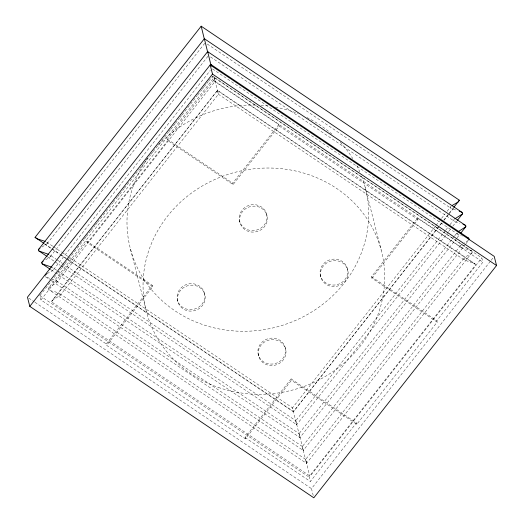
<?xml version="1.0" encoding="UTF-8"?>
<svg xmlns="http://www.w3.org/2000/svg" width="524" height="524" viewBox="0 0 524 524"><rect width="100%" height="100%" fill="white"/><g stroke="black" fill="none" stroke-linecap="round" stroke-linejoin="round"><path stroke-width="0.39" stroke-dasharray="2.62 1.97" d="M213.831 76.281L218.364 94.228L464.238 259.976L473.762 263.258L475.825 264.725L309.71 475.884L51.503 301.857L52.747 300.101L60.214 295.326L218.384 94.268L217.512 90.338L51.752 301.012M41.946 247.059L47.062 243.726L47.317 242.881L46.027 241.754M451.092 206.312L450.424 207.609L451.085 208.375L457.092 210.524M48.463 288.115L48.215 288.953L48.87 289.72L306.533 463.38L472.537 251.828L214.218 77.408L48.463 288.115L56.926 282.429L215.095 81.371L214.218 77.408L214.768 79.576M60.214 295.326C59.585 291.141 51.935 292.274 48.87 289.72M472.288 252.673C470.5 255.548 462.568 256.197 464.238 259.976M56.926 282.429L56.828 281.054L53.16 279.436M462.522 243.896C455.323 248.527 469.733 248.795 471.882 251.062M47.062 273.705C48.843 272.257 56.769 269.853 52.282 267.404M45.673 259.714C47.101 258.646 52.223 257.101 49.8 254.919L56.579 259.491M47.062 243.726L205.231 42.673M50.265 256.734L208.519 55.57M53.618 269.552L210.288 70.399M245.396 438.87L245.042 437.481L291.121 378.904L291.475 380.293L245.396 438.87L106.608 345.329L106.254 343.941L40.944 299.925L39.857 295.667L57.064 273.797M57.568 273.155L61.616 268.013M62.12 267.364L68.192 259.649M68.696 259.007L83.879 239.71M84.384 239.068L85.903 237.136M86.408 236.494L90.456 231.346M90.96 230.704L95.008 225.556M95.519 224.914L97.032 222.988M97.543 222.34L112.719 203.05M113.223 202.402L117.271 197.26M117.782 196.618L119.295 194.686M119.806 194.044L123.854 188.895M124.358 188.254L139.535 168.957M140.046 168.315L141.559 166.383M142.07 165.741L146.117 160.593M146.622 159.951L150.67 154.809M151.174 154.161L152.694 152.235M153.198 151.593L168.381 132.297M168.885 131.648L170.405 129.723M170.909 129.081L172.933 126.507M173.437 125.865L174.957 123.933M175.461 123.291L179.509 118.142M180.014 117.5L181.533 115.568M182.038 114.926L197.221 95.63M197.725 94.988L201.773 89.84M202.284 89.198L203.797 87.272M204.308 86.624L206.332 84.056M206.836 83.408L208.356 81.482M208.86 80.84L212.403 76.334L481.811 257.913L482.892 262.17L436.813 320.747L437.167 322.136L356.785 424.309L291.475 380.293M40.944 299.925L87.023 241.341L152.333 285.364L152.687 286.746L106.608 345.329M213.484 80.591L278.794 124.607L279.148 125.996L233.069 184.572L167.759 140.556L167.405 139.168L213.484 80.591L212.403 76.334M152.687 286.746L87.377 242.73L167.759 140.556M51.503 301.857L217.512 90.338L475.163 263.958M106.254 343.941L152.333 285.364M233.069 184.572L232.715 183.19L278.794 124.607M437.167 322.136L371.857 278.12L371.503 276.731L417.582 218.148L482.892 262.17M371.857 278.12L417.936 219.536L417.582 218.148M435.51 226.034L292.51 407.816L293.381 411.779L66.915 259.144M436.014 225.392L439.557 220.892M441.575 218.325L445.112 213.825M447.136 211.257L450.673 206.764M441.955 222.916L293.381 411.779L439.191 225.903M439.695 225.261L441.712 222.693M443.736 220.126L448.78 213.707M449.284 213.065L453.326 207.93M443.972 220.349L448.524 214.565M449.029 213.923L453.574 208.139M445.452 230.475L295.791 420.72L296.669 424.682L60.712 265.648M445.957 229.833L447.981 227.265M450.005 224.691L454.046 219.549C452.998 222.261 458.009 222.366 459.699 223.231M448.275 231.962L296.669 424.682L292.51 407.816L68.33 256.721M448.78 231.32L450.797 228.752M452.821 226.178L456.863 221.043M454.236 236.389L299.086 433.617L299.957 437.56L295.805 420.739L62.677 263.598M454.74 235.748L457.269 232.532L457.36 233.94L461.133 235.584M456.653 238.387L299.951 437.579L55.799 273.017M457.157 237.745L459.686 234.529M460.544 245.455L302.374 446.514L303.245 450.476L49.642 279.554M465.469 244.256L303.245 450.476L302.702 448.334M465.974 243.614L469.006 239.763M463.825 258.358L305.662 459.41L306.533 463.38L299.086 433.617L53.193 267.888M291.121 378.904L356.431 422.92L310.352 481.504L309.265 477.246L481.811 257.913M313.234 495.514L311.485 488.643L490.667 260.873M491.171 260.232L493.195 257.657M468.43 240.352L464.225 242.913M461.827 235.793L462.541 235.997M49.525 278.375L45.267 276.567M207.262 44.042L451.085 208.375M210.55 56.939L454.511 221.364M212.482 68.926L457.694 234.195M460.956 247.079L215.095 81.371L214.676 79.746M279.148 125.996L417.936 219.536M217.617 90.698L475.825 264.725M167.405 139.168L232.715 183.19M371.503 276.731L436.813 320.747M46.656 242.114L52.747 246.221M53.428 246.68L61.557 252.155M62.232 252.614L67.648 256.262M44.553 243.752L51.326 248.324M52.007 248.776L60.136 254.258M60.817 254.716L66.24 258.371M66.915 258.83L293.27 411.386M44.54 244.066L51.319 248.638M51.994 249.09L59.454 254.12M60.136 254.579L66.234 258.692M57.254 259.95L62.002 263.146M47.828 256.963L54.607 261.535M55.282 261.993L60.031 265.19M51.051 269.821L55.118 272.565M56.507 280.805L302.374 446.514L302.787 448.138M45.568 276.81L48.961 279.096M59.801 293.709L305.662 459.41L309.71 475.884M39.857 295.667L309.265 477.246M245.042 437.481L310.352 481.504M28.813 298.123L34.237 301.778M34.911 302.237L311.485 488.643M365.143 187.173L381.203 250.184M347.425 268.661A13.938 12.93 -14.3 0 1 329.904 284.65A13.938 12.93 -14.3 0 1 324.415 262.937A13.938 12.93 -14.3 0 1 347.425 268.661L347.805 270.148A13.938 12.93 -14.3 0 1 330.284 286.137A13.938 12.93 -14.3 0 1 324.795 264.417A13.938 12.93 -14.3 0 1 347.805 270.148M320.406 275.5L320.786 276.986M356.431 422.92L356.785 424.309M266.637 214.211A13.938 12.93 -14.3 0 1 249.116 230.2A13.938 12.93 -14.3 0 1 243.627 208.487A13.938 12.93 -14.3 0 1 266.637 214.211L267.017 215.698A13.938 12.93 -14.3 0 1 249.496 231.687A13.938 12.93 -14.3 0 1 244.007 209.967A13.938 12.93 -14.3 0 1 267.017 215.698M285.272 347.681A13.938 12.93 -14.3 0 1 267.744 363.663A13.938 12.93 -14.3 0 1 262.255 341.949A13.938 12.93 -14.3 0 1 285.272 347.681L285.646 349.161A13.938 12.93 -14.3 0 1 268.124 365.149A13.938 12.93 -14.3 0 1 262.635 343.436A13.938 12.93 -14.3 0 1 285.646 349.161M239.619 221.049L239.992 222.536M258.247 354.519L258.627 355.999M204.478 293.23A13.938 12.93 -14.3 0 1 186.957 309.212A13.938 12.93 -14.3 0 1 181.468 287.499A13.938 12.93 -14.3 0 1 204.478 293.23L204.858 294.711A13.938 12.93 -14.3 0 1 187.337 310.699A13.938 12.93 -14.3 0 1 181.848 288.986A13.938 12.93 -14.3 0 1 204.858 294.711M177.459 300.062L177.839 301.549M130.489 249.129L146.55 312.14M87.023 241.341L87.377 242.73M361.553 176.162A121.345 112.588 -14.3 0 1 232.473 330.821A121.345 112.588 -14.3 0 1 148.017 157.757M158.372 145.128A121.345 112.588 -14.3 0 1 256.072 105.069M260.972 105.311A121.345 112.588 -14.3 0 1 268.281 106.025M275.408 107.138A121.345 112.588 -14.3 0 1 298.215 113.695M306.9 117.54A121.345 112.588 -14.3 0 1 331.98 134.196M340.279 142.259A121.345 112.588 -14.3 0 1 352.803 158.661M356.818 165.695A121.345 112.588 -14.3 0 1 359.798 171.918M218.429 387.459A121.345 112.588 -14.3 0 0 383.561 261.594A121.345 112.588 -14.3 0 0 189.642 194.443A121.345 112.588 -14.3 0 0 218.429 387.459"/><path stroke-width="0.79" d="M45.247 241.413L37.132 238.826L35.062 237.359L201.177 26.2L459.384 200.227L458.14 201.989L452.369 205.375M460.694 233.246L465.751 226.82L465.96 226.027L465.364 225.307L207.648 51.607L41.848 262.367L41.638 263.159L42.234 263.88L50.37 269.362M469.006 239.763L469.249 238.931L468.607 238.171L210.936 64.504L211.08 65.212M457.367 220.401L462.568 213.759L462.672 213.13L462.011 212.364L204.353 38.704L38.599 249.411L38.35 250.256L38.769 250.839L47.147 256.511M210.176 64.937L27.458 297.213L29.789 306.37L313.824 497.8L496.542 265.524L494.211 256.367L210.176 64.937L212.515 74.094L496.542 265.524M29.789 306.37L212.515 74.094M453.83 207.288L459.384 200.227M41.848 262.367L43.132 261.221M465.751 226.82L458.323 231.588M38.599 249.411L39.935 248.265M462.423 213.975L454.799 218.868M45.169 275.224L45.745 274.635M46.132 274.327L46.577 274.019M459.207 211.165L462.011 212.364M462.987 224.226L465.364 225.307M51.712 267.168L42.234 263.88M466.655 237.261L468.607 238.171M48.745 254.395L39.012 251.022M35.062 237.359L43.872 243.3M210.936 64.504L211.336 66.096M201.177 26.2L204.353 39.162M211.074 65.552L207.648 51.607L207.825 52.465M207.707 52.328L204.36 38.724L204.53 39.516"/></g></svg>
